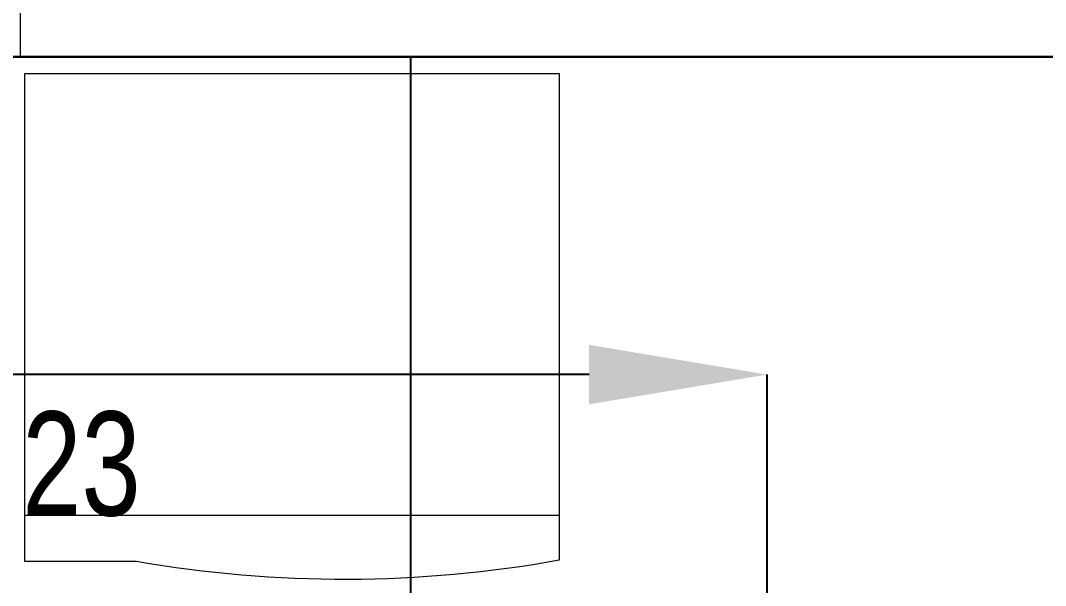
# Model space of a CAD drawing. Extents: x -12260 to 57327, y -29287 to 19916.
# Drawn here: x 21887 to 22750, y 8165 to 8640 of the extents above; entities that cross this region are included whole.
import ezdxf

# ---------------------------------------------------------------- set-up
doc = ezdxf.new("R2010")
doc.units = 0
doc.header["$LTSCALE"] = 0.25
doc.linetypes.add('DASHDOT', pattern=[25.4, 12.7, -6.35, 0, -6.35])
for name, color, linetype, lineweight in [('01-First Floor$0$72_EGR_EQP_TAG', 142, 'Continuous', 5), ('01-First Floor$0$LOADING', 253, 'Continuous', 5), ('01-First Floor$0$Walls', 251, 'Continuous', 5), ('E-DIM', 6, 'Continuous', 18), ('E-LITE-CLNG-CNDT', 6, 'DASHDOT', 35)]:
    doc.layers.add(name, color=color, linetype=linetype, lineweight=lineweight)
doc.layers.add('01-First Floor$0$FALSE CEILING', color=251, linetype='Continuous')
doc.styles.add('01-First Floor$0$X3G_ENTITY_257CFD', font='swisscl.ttf', dxfattribs={"height": 200})
doc.styles.get("Standard").update_dxf_attribs({"font": 'romans.shx'})
doc.dimstyles.get("Standard").update_dxf_attribs({"dimtxt": 150, "dimasz": 150, "dimexe": 0.18, "dimexo": 0.0625, "dimgap": 0.09, "dimtad": 0, "dimtih": 1, "dimtoh": 1, "dimdec": 0, "dimlfac": 0.1, "dimzin": 0, "dimdsep": 46, "dimtxsty": 'Standard', "dimcen": 0.09, "dimclrd": 6, "dimadec": 0, "dimazin": 0, "dimtfac": 1, "dimtdec": 0, "dimtofl": 0, "dimtmove": 0, "dimatfit": 3, "dimfxl": 1, "dimtolj": 1, "dimtzin": 0, "dimarcsym": 0})

# ---------------------------------------------------------------- blocks, each defined once
blk = doc.blocks.new('01-First Floor$0$Dental Sterilizer')
at = {"layer": '01-First Floor$0$LOADING'}
for p, q in [((-40485.84, -32478.76, 0.1), (-40935.84, -32478.76, 0.1)), ((-40935.84, -32478.76, 0.1), (-40935.84, -32888.34, 0.1)), ((-40485.84, -32889.37, 0.1), (-40485.84, -32478.76, 0.1)), ((-40935.84, -32850.58, 0.1), (-40485.84, -32850.58, 0.1)), ((-40579.81, -32889.37, 0.1), (-40485.84, -32889.37, 0.1))]:
    blk.add_line(p, q, dxfattribs=at)
blk.add_arc((-40754.93, -31881.79, 0.1), 1022.68, 259.81089, 279.85951, dxfattribs=at)
blk = doc.blocks.new('01-First Floor')
at = {"layer": '01-First Floor$0$FALSE CEILING', "linetype": 'Continuous'}
blk.add_line((22215.56, 5110), (22215.56, 8610), dxfattribs=at)
at = {"layer": '01-First Floor$0$FALSE CEILING'}
blk.add_lwpolyline([(19215.56, 5110), (23215.56, 5110), (23215.56, 8610), (19215.56, 8610)], close=True, dxfattribs=at)
at = {"layer": '01-First Floor$0$Walls'}
for p, q in [((21886.9, 8610), (21886.9, 8840)), ((21886.9, 8610, 0), (23215.56, 8610))]:
    blk.add_line(p, q, dxfattribs=at)
at = {"layer": '01-First Floor$0$LOADING', "xscale": -1}
blk.add_blockref('01-First Floor$0$Dental Sterilizer', (-18595.33, 41074.78, -0.15), dxfattribs=at)
at = {"layer": '01-First Floor$0$72_EGR_EQP_TAG', "insert": (21938.24, 8311.57, -0.15), "char_height": 87.473, "attachment_point": 2, "style": '01-First Floor$0$X3G_ENTITY_257CFD'}
blk.add_mtext('23', dxfattribs=at)
blk = doc.blocks.new('*D280')
at = {"layer": 'Defpoints', "color": 0}
for p in [(22515.58, 8342.63), (20115.58, 7810.01), (22515.58, 7810.01)]:
    blk.add_point(p, dxfattribs=at)
at = {"layer": 'E-DIM', "color": 0, "lineweight": -2, "transparency": 16777216}
for p, q in [((20115.58, 7810.07), (20115.58, 8342.81)), ((22515.58, 7810.07), (22515.58, 8342.81))]:
    blk.add_line(p, q, dxfattribs=at)
at = {"layer": 'E-DIM', "color": 6, "lineweight": -2, "transparency": 16777216}
for p, q in [((20265.58, 8342.63), (21122.63, 8342.63)), ((22365.58, 8342.63), (21508.53, 8342.63))]:
    blk.add_line(p, q, dxfattribs=at)
at = {"layer": 'E-DIM', "color": 6, "transparency": 16777216}
for points in [[(20265.58, 8367.63), (20265.58, 8317.63), (20115.58, 8342.63)], [(22365.58, 8367.63), (22365.58, 8317.63), (22515.58, 8342.63)]]:
    blk.add_solid(points, dxfattribs=at)
at = {"layer": 'E-DIM', "color": 7, "transparency": 16777216, "insert": (21315.58, 8342.63), "char_height": 150, "attachment_point": 5}
blk.add_mtext('\\A1;240', dxfattribs=at)
blk = doc.blocks.new('*D282')
at = {"layer": 'Defpoints', "color": 0}
for p in [(19776.74, 8610), (23070.25, 8610), (20115.58, 7810.01)]:
    blk.add_point(p, dxfattribs=at)
at = {"layer": 'E-DIM', "color": 0, "lineweight": -2, "transparency": 16777216}
for p, q in [((19776.8, 8610), (23070.43, 8610)), ((20115.64, 7810.01), (23070.43, 7810.01))]:
    blk.add_line(p, q, dxfattribs=at)
at = {"layer": 'E-DIM', "color": 6, "lineweight": -2, "transparency": 16777216}
for p, q in [((23070.25, 8460), (23070.25, 8285.09)), ((23070.25, 7960.01), (23070.25, 8134.91))]:
    blk.add_line(p, q, dxfattribs=at)
at = {"layer": 'E-DIM', "color": 6, "transparency": 16777216}
for points in [[(23045.25, 8460), (23095.25, 8460), (23070.25, 8610)], [(23045.25, 7960.01), (23095.25, 7960.01), (23070.25, 7810.01)]]:
    blk.add_solid(points, dxfattribs=at)
at = {"layer": 'E-DIM', "color": 7, "transparency": 16777216, "insert": (23070.25, 8210), "char_height": 150, "attachment_point": 5}
blk.add_mtext('\\A1;80', dxfattribs=at)

msp = doc.modelspace()

# ---------------------------------------------------------------- block references
at = {"layer": 'E-LITE-CLNG-CNDT'}
msp.add_blockref('01-First Floor', (0, 0), dxfattribs=at)

# ---------------------------------------------------------------- dimensions: what is measured, and where the dimension line sits
at = {"layer": 'E-DIM'}
dim = msp.add_linear_dim(base=(23070.25, 8610), p1=(20115.58, 7810.01), p2=(19776.74, 8610), angle=90, dimstyle='Standard', override={"dimclrt": 7}, dxfattribs=at)
dim.commit()
dim.dimension.update_dxf_attribs({"geometry": '*D282', "text_midpoint": (23070.25, 8210)})
dim = msp.add_linear_dim(base=(22515.58, 8342.63), p1=(20115.58, 7810.01), p2=(22515.58, 7810.01), dimstyle='Standard', override={"dimclrt": 7}, dxfattribs=at)
dim.commit()
dim.dimension.update_dxf_attribs({"geometry": '*D280', "text_midpoint": (21315.58, 8342.63)})

doc.saveas('drawing.dxf')
